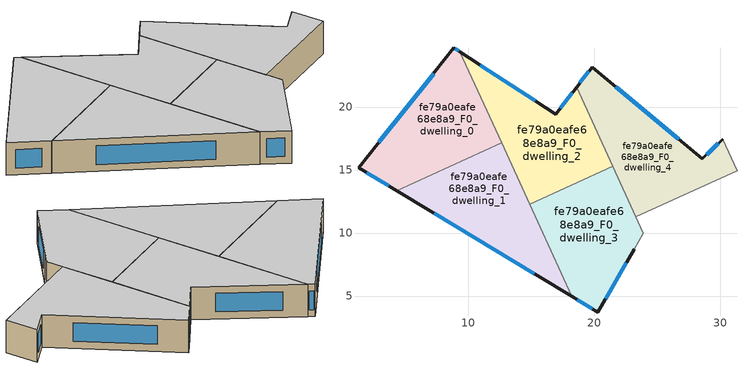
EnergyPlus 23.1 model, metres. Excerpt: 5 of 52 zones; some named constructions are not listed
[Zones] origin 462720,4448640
fe79a0eafe68e8a9_F0_dwelling_0
 floor ground (EU_floor_Construction): 9.32,24.39 12.63,17.15 4.31,13.35 1.27,15.18 8.85,24.7 z0
 wall outside (EU_wall_Construction): 9.32,24.39 8.85,24.7 1.27,15.18 4.31,13.35 z0:3
 wall to fe79a0eafe68e8a9_F0_dwelling_1 (EU_wall_Construction): 4.31,13.35 12.63,17.15 z0:3
 wall to fe79a0eafe68e8a9_F0_dwelling_2 (EU_wall_Construction): 12.63,17.15 9.32,24.39 z0:3
 window (EU_Window_Construction): 1.92,14.79 3.66,13.74 / 7.23,22.66 2.89,17.22 / 9.22,24.46 8.95,24.64 z0.64:2.36
 ceiling to fe79a0eafe68e8a9_F1_dwelling_0 (EU_floor_Construction): 12.63,17.15 9.32,24.39 8.85,24.7 1.27,15.18 4.31,13.35 z3
fe79a0eafe68e8a9_F0_dwelling_1
 floor ground (EU_floor_Construction): 12.63,17.15 18.19,4.99 4.31,13.35 z0
 wall outside (EU_wall_Construction): 4.31,13.35 18.19,4.99 z0:3
 wall to fe79a0eafe68e8a9_F0_dwelling_3 (EU_wall_Construction): 18.19,4.99 14.86,12.28 z0:3
 wall to fe79a0eafe68e8a9_F0_dwelling_2 (EU_wall_Construction): 14.85,12.28 12.63,17.15 z0:3
 window (EU_Window_Construction): 7.28,11.56 15.21,6.78 z0.64:2.36
 ceiling to fe79a0eafe68e8a9_F1_dwelling_1 (EU_floor_Construction): 18.19,4.99 12.63,17.15 4.31,13.35 z3
fe79a0eafe68e8a9_F0_dwelling_2
 floor ground (EU_floor_Construction): 18.59,21.59 21.47,15.3 14.85,12.28 9.32,24.39 16.94,19.43 z0
 wall outside (EU_wall_Construction): 18.59,21.59 16.94,19.43 9.32,24.39 z0:3
 wall to fe79a0eafe68e8a9_F0_dwelling_3 (EU_wall_Construction): 14.85,12.28 21.47,15.3 z0:3
 wall to fe79a0eafe68e8a9_F0_dwelling_4 (EU_wall_Construction): 21.46,15.3 18.59,21.59 z0:3
 window (EU_Window_Construction): 18.24,21.13 17.29,19.9 / 15.31,20.5 10.95,23.33 z0.64:2.36
 ceiling to fe79a0eafe68e8a9_F1_dwelling_2 (EU_floor_Construction): 21.47,15.3 18.59,21.59 16.94,19.43 9.32,24.39 14.85,12.28 z3
fe79a0eafe68e8a9_F0_dwelling_3
 floor ground (EU_floor_Construction): 21.47,15.3 23.89,9.99 20.28,3.72 18.19,4.99 14.85,12.28 z0
 wall outside (EU_wall_Construction): 18.19,4.99 20.28,3.72 23.16,8.71 z0:3
 wall to fe79a0eafe68e8a9_F0_dwelling_5 (EU_wall_Construction): 23.16,8.71 23.89,9.99 23.3,11.28 z0:3
 wall to fe79a0eafe68e8a9_F0_dwelling_4 (EU_wall_Construction): 23.3,11.28 21.46,15.3 z0:3
 window (EU_Window_Construction): 18.64,4.72 19.83,3.99 / 20.9,4.79 22.54,7.64 z0.64:2.36
 ceiling to fe79a0eafe68e8a9_F1_dwelling_3 (EU_floor_Construction): 20.28,3.72 23.89,9.99 21.47,15.3 14.85,12.28 18.19,4.99 z3
fe79a0eafe68e8a9_F0_dwelling_4
 floor ground (EU_floor_Construction): 30.17,17.46 31.32,14.94 23.3,11.28 18.59,21.59 19.81,23.17 28.58,15.9 z0
 wall outside (EU_wall_Construction): 30.17,17.46 28.58,15.9 19.81,23.17 18.59,21.59 z0:3
 wall to fe79a0eafe68e8a9_F0_dwelling_5 (EU_wall_Construction): 23.3,11.28 31.32,14.94 z0:3
 wall to fe79a0eafe68e8a9_F0_dwelling_6 (EU_wall_Construction): 31.32,14.94 30.17,17.46 z0:3
 window (EU_Window_Construction): 26.7,17.46 21.69,21.61 / 29.83,17.13 28.92,16.24 / 19.55,22.83 18.85,21.93 z0.64:2.36
 ceiling to fe79a0eafe68e8a9_F1_dwelling_4 (EU_floor_Construction): 31.32,14.94 30.17,17.46 28.58,15.9 19.81,23.17 18.59,21.59 23.3,11.28 z3
[SCHEDULE:FILE] Column Number=1; Rows to Skip at Top=0; Number of Hours of Data=8760; Column Separator=Comma; Interpolate to Timestep=No; Minutes per Item=60; Adjust Schedule for Daylight Savings=Yes
Name | File
EU_Step8_GainSchedule_fe79a0eafe68e8a9_F1_dwelling_3_f000 | ../../schedules/fe79a0eafe68e8a9/fe79a0eafe68e8a9_F1_dwelling_3_f000_gain.csv
EU_Step8_GainSchedule_fe79a0eafe68e8a9_F1_dwelling_4_f000 | ../../schedules/fe79a0eafe68e8a9/fe79a0eafe68e8a9_F1_dwelling_4_f000_gain.csv
EU_Step8_GainSchedule_fe79a0eafe68e8a9_F1_dwelling_5_f000 | ../../schedules/fe79a0eafe68e8a9/fe79a0eafe68e8a9_F1_dwelling_5_f000_gain.csv
EU_Step8_GainSchedule_fe79a0eafe68e8a9_F1_dwelling_6_f000 | ../../schedules/fe79a0eafe68e8a9/fe79a0eafe68e8a9_F1_dwelling_6_f000_gain.csv
EU_Step8_GainSchedule_fe79a0eafe68e8a9_F1_dwelling_7_f000 | ../../schedules/fe79a0eafe68e8a9/fe79a0eafe68e8a9_F1_dwelling_7_f000_gain.csv
EU_Step8_GainSchedule_fe79a0eafe68e8a9_F1_dwelling_8_f000 | ../../schedules/fe79a0eafe68e8a9/fe79a0eafe68e8a9_F1_dwelling_8_f000_gain.csv
EU_Step8_GainSchedule_fe79a0eafe68e8a9_F1_dwelling_9_f000 | ../../schedules/fe79a0eafe68e8a9/fe79a0eafe68e8a9_F1_dwelling_9_f000_gain.csv
EU_Step8_GainSchedule_fe79a0eafe68e8a9_F1_dwelling_10_f000 | ../../schedules/fe79a0eafe68e8a9/fe79a0eafe68e8a9_F1_dwelling_10_f000_gain.csv
EU_Step8_GainSchedule_fe79a0eafe68e8a9_F2_dwelling_0_f000 | ../../schedules/fe79a0eafe68e8a9/fe79a0eafe68e8a9_F2_dwelling_0_f000_gain.csv
EU_Step8_GainSchedule_fe79a0eafe68e8a9_F2_dwelling_1_f000 | ../../schedules/fe79a0eafe68e8a9/fe79a0eafe68e8a9_F2_dwelling_1_f000_gain.csv
EU_Step8_GainSchedule_fe79a0eafe68e8a9_F2_dwelling_2_f000 | ../../schedules/fe79a0eafe68e8a9/fe79a0eafe68e8a9_F2_dwelling_2_f000_gain.csv
EU_Step8_GainSchedule_fe79a0eafe68e8a9_F2_dwelling_3_f000 | ../../schedules/fe79a0eafe68e8a9/fe79a0eafe68e8a9_F2_dwelling_3_f000_gain.csv
EU_Step8_GainSchedule_fe79a0eafe68e8a9_F2_dwelling_4_f000 | ../../schedules/fe79a0eafe68e8a9/fe79a0eafe68e8a9_F2_dwelling_4_f000_gain.csv
EU_Step8_GainSchedule_fe79a0eafe68e8a9_F2_dwelling_5_f000 | ../../schedules/fe79a0eafe68e8a9/fe79a0eafe68e8a9_F2_dwelling_5_f000_gain.csv
EU_Step8_GainSchedule_fe79a0eafe68e8a9_F2_dwelling_6_f000 | ../../schedules/fe79a0eafe68e8a9/fe79a0eafe68e8a9_F2_dwelling_6_f000_gain.csv
EU_Step8_GainSchedule_fe79a0eafe68e8a9_F2_dwelling_7_f000 | ../../schedules/fe79a0eafe68e8a9/fe79a0eafe68e8a9_F2_dwelling_7_f000_gain.csv
EU_Step8_GainSchedule_fe79a0eafe68e8a9_F2_dwelling_8_f000 | ../../schedules/fe79a0eafe68e8a9/fe79a0eafe68e8a9_F2_dwelling_8_f000_gain.csv
EU_Step8_GainSchedule_fe79a0eafe68e8a9_F2_dwelling_9_f000 | ../../schedules/fe79a0eafe68e8a9/fe79a0eafe68e8a9_F2_dwelling_9_f000_gain.csv
